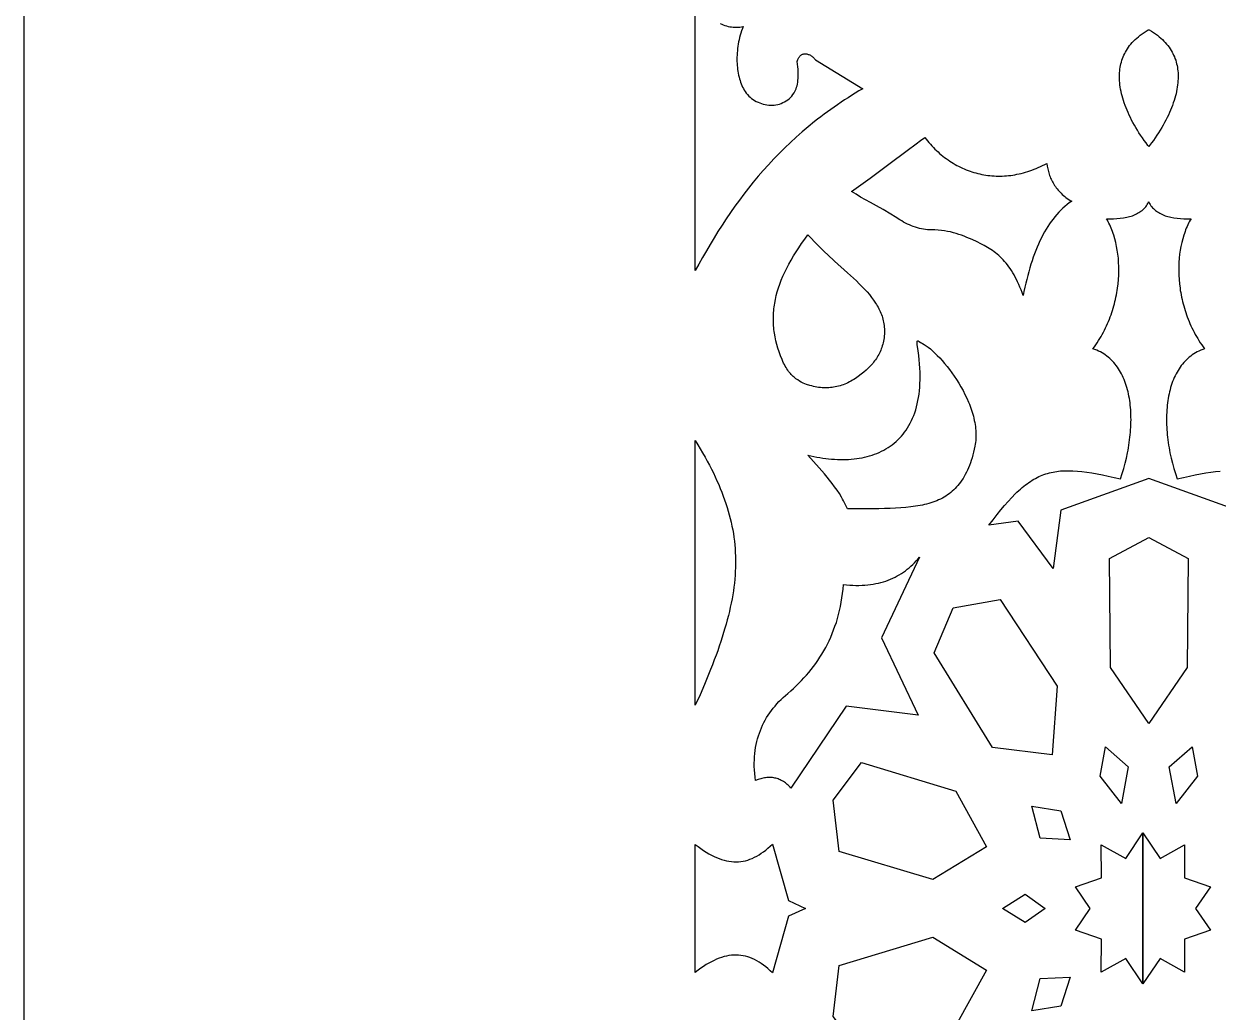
# Model space of a CAD drawing. Extents: x -575 to 575, y -425 to 425.
# Drawn here: x -575 to -468, y -9.3 to 79.3 of the extents above; entities that cross this region are included whole.
import ezdxf

# ---------------------------------------------------------------- set-up
doc = ezdxf.new("R2010")
doc.units = 0
doc.layers.add('LAYER_1', color=18, linetype='CONTINUOUS')

msp = doc.modelspace()

# ---------------------------------------------------------------- linework, layer by layer
at = {"layer": 'LAYER_1'}
for points in [[(-575, -425), (575, -425), (575, 425), (-575, 425)], [(-474.15, 78.75), (-473.96, 78.64), (-473.77, 78.52), (-473.59, 78.39), (-473.42, 78.27), (-473.26, 78.14), (-473.11, 78.01), (-472.97, 77.88), (-472.83, 77.75), (-472.71, 77.61), (-472.59, 77.48), (-472.48, 77.34), (-472.37, 77.2), (-472.28, 77.06), (-472.19, 76.91), (-472.1, 76.77), (-472.03, 76.63), (-471.96, 76.48), (-471.89, 76.33), (-471.84, 76.18), (-471.78, 76.03), (-471.74, 75.87), (-471.7, 75.72), (-471.66, 75.56), (-471.63, 75.4), (-471.61, 75.24), (-471.59, 75.07), (-471.57, 74.9), (-471.57, 74.73), (-471.56, 74.55), (-471.57, 74.37), (-471.58, 74.19), (-471.59, 74.01), (-471.61, 73.82), (-471.64, 73.63), (-471.67, 73.43), (-471.71, 73.23), (-471.75, 73.03), (-471.8, 72.83), (-471.86, 72.62), (-471.92, 72.42), (-471.99, 72.2), (-472.07, 71.99), (-472.15, 71.78), (-472.24, 71.56), (-472.33, 71.34), (-472.43, 71.12), (-472.54, 70.9), (-472.65, 70.67), (-472.77, 70.45), (-472.9, 70.22), (-473.03, 69.99), (-473.17, 69.77), (-473.31, 69.54), (-473.46, 69.31), (-473.62, 69.08), (-473.78, 68.85), (-473.95, 68.62), (-474.12, 68.39), (-474.19, 68.3), (-474.26, 68.39), (-474.43, 68.62), (-474.6, 68.85), (-474.76, 69.08), (-474.92, 69.31), (-475.07, 69.54), (-475.21, 69.77), (-475.35, 69.99), (-475.48, 70.22), (-475.61, 70.45), (-475.73, 70.67), (-475.84, 70.9), (-475.95, 71.12), (-476.05, 71.34), (-476.14, 71.56), (-476.23, 71.78), (-476.31, 71.99), (-476.39, 72.2), (-476.46, 72.42), (-476.52, 72.62), (-476.58, 72.83), (-476.63, 73.03), (-476.67, 73.23), (-476.71, 73.43), (-476.74, 73.63), (-476.77, 73.82), (-476.79, 74.01), (-476.81, 74.19), (-476.81, 74.37), (-476.82, 74.55), (-476.82, 74.73), (-476.81, 74.9), (-476.79, 75.07), (-476.78, 75.24), (-476.75, 75.4), (-476.72, 75.56), (-476.69, 75.72), (-476.64, 75.87), (-476.6, 76.03), (-476.55, 76.18), (-476.49, 76.33), (-476.42, 76.48), (-476.35, 76.63), (-476.28, 76.77), (-476.2, 76.91), (-476.11, 77.06), (-476.01, 77.2), (-475.91, 77.34), (-475.79, 77.48), (-475.67, 77.61), (-475.55, 77.75), (-475.41, 77.88), (-475.27, 78.01), (-475.12, 78.14), (-474.96, 78.27), (-474.79, 78.39), (-474.61, 78.52), (-474.43, 78.64), (-474.23, 78.75), (-474.19, 78.77)], [(-494.15, 68.95), (-494.02, 68.8), (-493.89, 68.65), (-493.76, 68.5), (-493.63, 68.35), (-493.49, 68.21), (-493.36, 68.07), (-493.22, 67.94), (-493.07, 67.81), (-492.93, 67.68), (-492.79, 67.56), (-492.64, 67.44), (-492.49, 67.32), (-492.34, 67.21), (-492.18, 67.1), (-492.03, 67), (-491.87, 66.9), (-491.71, 66.8), (-491.55, 66.7), (-491.39, 66.61), (-491.23, 66.53), (-491.06, 66.45), (-490.89, 66.37), (-490.73, 66.29), (-490.56, 66.22), (-490.39, 66.16), (-490.21, 66.09), (-490.04, 66.03), (-489.87, 65.98), (-489.69, 65.93), (-489.51, 65.88), (-489.33, 65.84), (-489.16, 65.8), (-488.98, 65.77), (-488.79, 65.74), (-488.61, 65.71), (-488.43, 65.69), (-488.25, 65.67), (-488.06, 65.66), (-487.88, 65.65), (-487.69, 65.65), (-487.5, 65.65), (-487.32, 65.65), (-487.13, 65.66), (-486.94, 65.67), (-486.75, 65.69), (-486.56, 65.71), (-486.37, 65.74), (-486.19, 65.77), (-486, 65.81), (-485.81, 65.85), (-485.62, 65.89), (-485.42, 65.94), (-485.23, 65.99), (-485.04, 66.05), (-484.85, 66.12), (-484.66, 66.18), (-484.47, 66.26), (-484.28, 66.33), (-484.09, 66.42), (-483.9, 66.5), (-483.71, 66.59), (-483.52, 66.69), (-483.34, 66.79), (-483.3, 66.54), (-483.25, 66.3), (-483.19, 66.06), (-483.16, 65.94), (-483.12, 65.82), (-483.08, 65.7), (-483.04, 65.59), (-482.99, 65.47), (-482.94, 65.36), (-482.89, 65.25), (-482.83, 65.14), (-482.77, 65.03), (-482.7, 64.92), (-482.63, 64.81), (-482.56, 64.71), (-482.48, 64.6), (-482.4, 64.5), (-482.32, 64.4), (-482.23, 64.3), (-482.14, 64.2), (-482.04, 64.11), (-481.94, 64.01), (-481.83, 63.92), (-481.72, 63.82), (-481.61, 63.73), (-481.49, 63.64), (-481.36, 63.56), (-481.23, 63.47), (-481.1, 63.39), (-481.31, 63.24), (-481.5, 63.09), (-481.7, 62.93), (-481.89, 62.77), (-482.07, 62.59), (-482.25, 62.41), (-482.43, 62.21), (-482.6, 62.01), (-482.77, 61.8), (-482.93, 61.58), (-483.09, 61.36), (-483.24, 61.13), (-483.39, 60.88), (-483.53, 60.64), (-483.67, 60.38), (-483.81, 60.11), (-483.94, 59.84), (-484.07, 59.56), (-484.19, 59.28), (-484.31, 58.98), (-484.43, 58.68), (-484.54, 58.38), (-484.65, 58.06), (-484.75, 57.74), (-484.85, 57.41), (-484.95, 57.08), (-485.04, 56.74), (-485.13, 56.39), (-485.22, 56.04), (-485.3, 55.68), (-485.38, 55.31), (-485.45, 54.94), (-485.54, 55.2), (-485.64, 55.46), (-485.74, 55.7), (-485.84, 55.94), (-485.94, 56.17), (-486.04, 56.38), (-486.15, 56.59), (-486.26, 56.8), (-486.38, 56.99), (-486.49, 57.17), (-486.61, 57.35), (-486.73, 57.52), (-486.85, 57.68), (-486.98, 57.84), (-487.11, 57.99), (-487.24, 58.13), (-487.37, 58.27), (-487.5, 58.4), (-487.64, 58.52), (-487.78, 58.64), (-487.92, 58.76), (-488.06, 58.86), (-488.2, 58.97), (-488.35, 59.07), (-488.49, 59.17), (-488.64, 59.26), (-488.94, 59.43), (-489.25, 59.59), (-489.57, 59.74), (-490.03, 59.95), (-490.5, 60.15), (-490.73, 60.25), (-490.97, 60.34), (-491.21, 60.42), (-491.45, 60.5), (-491.7, 60.57), (-491.96, 60.64), (-492.22, 60.69), (-492.49, 60.74), (-492.77, 60.78), (-493.06, 60.8), (-493.37, 60.82), (-493.68, 60.82), (-493.86, 60.83), (-494.03, 60.84), (-494.21, 60.86), (-494.39, 60.88), (-494.57, 60.92), (-494.75, 60.96), (-494.93, 61.01), (-495.11, 61.07), (-495.29, 61.13), (-495.46, 61.2), (-495.64, 61.27), (-495.82, 61.35), (-495.99, 61.44), (-496.16, 61.53), (-496.33, 61.63), (-496.49, 61.73), (-496.91, 61.99), (-497.3, 62.23), (-498, 62.64), (-498.6, 62.98), (-499.12, 63.27), (-499.59, 63.53), (-500.02, 63.77), (-500.42, 64.02), (-500.63, 64.15), (-500.83, 64.28), (-500.42, 64.56), (-500, 64.85), (-499.58, 65.15), (-499.17, 65.45), (-498.33, 66.08), (-497.5, 66.71), (-495.85, 67.95), (-495.05, 68.55), (-494.66, 68.83), (-494.27, 69.11)], [(-504.44, 60.07), (-504.14, 59.75), (-503.84, 59.45), (-503.54, 59.15), (-503.24, 58.86), (-502.94, 58.58), (-502.35, 58.03), (-501.2, 56.99), (-500.65, 56.49), (-500.39, 56.25), (-500.14, 56), (-499.9, 55.76), (-499.67, 55.51), (-499.44, 55.26), (-499.23, 55.02), (-499.03, 54.77), (-498.85, 54.52), (-498.68, 54.27), (-498.6, 54.14), (-498.52, 54.02), (-498.45, 53.89), (-498.38, 53.76), (-498.31, 53.63), (-498.25, 53.5), (-498.19, 53.36), (-498.14, 53.23), (-498.09, 53.09), (-498.05, 52.96), (-498.01, 52.82), (-497.98, 52.68), (-497.95, 52.54), (-497.92, 52.4), (-497.9, 52.25), (-497.89, 52.11), (-497.88, 51.96), (-497.88, 51.81), (-497.88, 51.64), (-497.88, 51.48), (-497.9, 51.32), (-497.91, 51.16), (-497.93, 51.01), (-497.96, 50.86), (-497.99, 50.71), (-498.03, 50.57), (-498.07, 50.43), (-498.11, 50.29), (-498.16, 50.16), (-498.21, 50.03), (-498.27, 49.9), (-498.33, 49.77), (-498.39, 49.65), (-498.46, 49.53), (-498.53, 49.41), (-498.6, 49.3), (-498.68, 49.19), (-498.76, 49.08), (-498.85, 48.97), (-498.93, 48.86), (-499.12, 48.65), (-499.31, 48.45), (-499.52, 48.26), (-499.73, 48.07), (-499.95, 47.89), (-500.22, 47.69), (-500.35, 47.59), (-500.48, 47.51), (-500.61, 47.42), (-500.75, 47.34), (-500.88, 47.26), (-501.02, 47.19), (-501.16, 47.12), (-501.29, 47.06), (-501.43, 47), (-501.57, 46.95), (-501.71, 46.9), (-501.85, 46.85), (-501.99, 46.81), (-502.14, 46.78), (-502.28, 46.75), (-502.43, 46.72), (-502.57, 46.7), (-502.72, 46.69), (-502.87, 46.67), (-503.02, 46.67), (-503.17, 46.67), (-503.32, 46.67), (-503.47, 46.68), (-503.62, 46.69), (-503.78, 46.71), (-503.93, 46.74), (-504.09, 46.77), (-504.25, 46.8), (-504.4, 46.84), (-504.56, 46.89), (-504.86, 46.98), (-505.01, 47.04), (-505.17, 47.1), (-505.33, 47.18), (-505.49, 47.26), (-505.65, 47.37), (-505.82, 47.48), (-505.98, 47.62), (-506.06, 47.69), (-506.15, 47.77), (-506.23, 47.85), (-506.31, 47.94), (-506.39, 48.04), (-506.47, 48.14), (-506.54, 48.25), (-506.62, 48.37), (-506.7, 48.49), (-506.77, 48.61), (-506.84, 48.75), (-506.92, 48.89), (-506.99, 49.04), (-507.05, 49.2), (-507.19, 49.54), (-507.31, 49.88), (-507.42, 50.22), (-507.52, 50.56), (-507.61, 50.89), (-507.68, 51.23), (-507.73, 51.56), (-507.76, 51.73), (-507.78, 51.9), (-507.8, 52.07), (-507.81, 52.23), (-507.82, 52.4), (-507.83, 52.57), (-507.83, 52.74), (-507.83, 52.9), (-507.83, 53.07), (-507.82, 53.24), (-507.81, 53.41), (-507.8, 53.58), (-507.78, 53.75), (-507.76, 53.92), (-507.74, 54.08), (-507.71, 54.25), (-507.65, 54.6), (-507.57, 54.94), (-507.48, 55.28), (-507.37, 55.63), (-507.25, 55.97), (-507.12, 56.33), (-506.98, 56.68), (-506.81, 57.03), (-506.64, 57.39), (-506.45, 57.75), (-506.25, 58.12), (-506.03, 58.49), (-505.8, 58.86), (-505.55, 59.23), (-505.3, 59.61), (-505.02, 60), (-504.73, 60.39)], [(-494.86, 50.87), (-494.82, 50.85), (-494.77, 50.82), (-494.64, 50.74), (-494.56, 50.69), (-494.48, 50.64), (-494.31, 50.55), (-494.14, 50.44), (-493.95, 50.3), (-493.76, 50.15), (-493.56, 49.97), (-493.35, 49.78), (-493.14, 49.58), (-492.92, 49.35), (-492.71, 49.11), (-492.49, 48.86), (-492.27, 48.59), (-492.05, 48.31), (-491.83, 48.02), (-491.62, 47.72), (-491.42, 47.41), (-491.21, 47.09), (-491.02, 46.76), (-490.83, 46.42), (-490.66, 46.08), (-490.49, 45.73), (-490.34, 45.38), (-490.27, 45.2), (-490.2, 45.02), (-490.13, 44.84), (-490.07, 44.66), (-490.01, 44.48), (-489.96, 44.3), (-489.91, 44.12), (-489.87, 43.94), (-489.83, 43.75), (-489.79, 43.57), (-489.76, 43.39), (-489.73, 43.21), (-489.71, 43.03), (-489.7, 42.85), (-489.68, 42.67), (-489.68, 42.49), (-489.68, 42.31), (-489.69, 42.14), (-489.7, 41.96), (-489.72, 41.78), (-489.74, 41.61), (-489.78, 41.44), (-489.83, 41.16), (-489.9, 40.9), (-489.96, 40.65), (-490.03, 40.4), (-490.1, 40.16), (-490.18, 39.93), (-490.26, 39.71), (-490.35, 39.5), (-490.44, 39.29), (-490.53, 39.1), (-490.63, 38.91), (-490.73, 38.72), (-490.83, 38.55), (-490.94, 38.38), (-491.05, 38.22), (-491.17, 38.07), (-491.29, 37.92), (-491.41, 37.78), (-491.54, 37.65), (-491.67, 37.52), (-491.8, 37.4), (-491.94, 37.28), (-492.09, 37.17), (-492.23, 37.07), (-492.38, 36.97), (-492.54, 36.88), (-492.69, 36.79), (-492.86, 36.7), (-493.02, 36.63), (-493.19, 36.55), (-493.36, 36.49), (-493.54, 36.42), (-493.72, 36.36), (-493.91, 36.31), (-494.1, 36.25), (-494.29, 36.21), (-494.48, 36.16), (-494.68, 36.12), (-495.09, 36.05), (-495.52, 35.99), (-495.96, 35.94), (-496.42, 35.91), (-496.89, 35.88), (-497.38, 35.86), (-497.88, 35.84), (-498.39, 35.83), (-498.93, 35.83), (-501.2, 35.82), (-501.28, 36), (-501.37, 36.18), (-501.45, 36.36), (-501.54, 36.53), (-501.63, 36.7), (-501.73, 36.86), (-501.92, 37.18), (-502.13, 37.5), (-502.34, 37.8), (-502.56, 38.09), (-502.79, 38.38), (-503.02, 38.67), (-503.25, 38.95), (-503.74, 39.5), (-504.23, 40.06), (-504.73, 40.63), (-504.47, 40.56), (-504.2, 40.51), (-503.93, 40.45), (-503.67, 40.41), (-503.4, 40.37), (-503.14, 40.33), (-502.88, 40.3), (-502.62, 40.28), (-502.36, 40.26), (-502.1, 40.24), (-501.85, 40.24), (-501.59, 40.24), (-501.34, 40.24), (-501.09, 40.25), (-500.85, 40.27), (-500.6, 40.29), (-500.36, 40.32), (-500.13, 40.36), (-499.89, 40.4), (-499.66, 40.45), (-499.43, 40.5), (-499.21, 40.57), (-498.99, 40.64), (-498.77, 40.71), (-498.56, 40.79), (-498.35, 40.88), (-498.14, 40.98), (-497.94, 41.08), (-497.75, 41.19), (-497.56, 41.31), (-497.37, 41.43), (-497.19, 41.56), (-497.01, 41.7), (-496.84, 41.85), (-496.68, 42), (-496.52, 42.16), (-496.36, 42.33), (-496.21, 42.51), (-496.07, 42.69), (-495.93, 42.88), (-495.8, 43.08), (-495.68, 43.29), (-495.56, 43.5), (-495.45, 43.73), (-495.35, 43.96), (-495.25, 44.2), (-495.16, 44.44), (-495.08, 44.7), (-495.01, 44.96), (-494.94, 45.24), (-494.88, 45.52), (-494.83, 45.81), (-494.78, 46.11), (-494.75, 46.41), (-494.72, 46.73), (-494.7, 47.05), (-494.69, 47.39), (-494.69, 47.73), (-494.69, 48.08), (-494.71, 48.44), (-494.74, 48.81), (-494.77, 49.19), (-494.81, 49.57), (-494.87, 49.97), (-494.92, 50.37), (-494.94, 50.52), (-494.95, 50.64), (-494.95, 50.74), (-494.95, 50.8), (-494.94, 50.85), (-494.93, 50.86), (-494.92, 50.87), (-494.91, 50.88), (-494.89, 50.88)], [(-514.6, 41.57), (-514.38, 41.19), (-514.17, 40.83), (-513.96, 40.46), (-513.76, 40.1), (-513.57, 39.74), (-513.39, 39.39), (-513.21, 39.04), (-513.05, 38.69), (-512.89, 38.34), (-512.73, 37.99), (-512.59, 37.65), (-512.45, 37.3), (-512.32, 36.96), (-512.2, 36.62), (-512.08, 36.29), (-511.97, 35.95), (-511.87, 35.61), (-511.78, 35.28), (-511.7, 34.94), (-511.62, 34.61), (-511.55, 34.27), (-511.48, 33.94), (-511.42, 33.6), (-511.37, 33.27), (-511.33, 32.93), (-511.3, 32.6), (-511.27, 32.26), (-511.25, 31.92), (-511.23, 31.58), (-511.23, 31.24), (-511.23, 30.9), (-511.23, 30.56), (-511.25, 30.21), (-511.27, 29.87), (-511.3, 29.52), (-511.33, 29.17), (-511.37, 28.81), (-511.42, 28.46), (-511.48, 28.1), (-511.54, 27.74), (-511.61, 27.37), (-511.69, 27), (-511.77, 26.63), (-511.86, 26.26), (-511.96, 25.88), (-512.06, 25.49), (-512.17, 25.11), (-512.29, 24.72), (-512.41, 24.32), (-512.54, 23.92), (-512.68, 23.51), (-512.82, 23.1), (-512.97, 22.69), (-513.13, 22.27), (-513.29, 21.84), (-513.46, 21.41), (-513.64, 20.97), (-513.82, 20.53), (-514.01, 20.08), (-514.4, 19.16), (-514.83, 18.22), (-514.83, 41.94)], [(-470.66, 31.36), (-470.76, 21.6), (-474.19, 16.58), (-477.62, 21.6), (-477.72, 31.36), (-474.19, 33.25)], [(-498.15, 24.27), (-494.86, 17.32), (-501.32, 18.14), (-506.26, 10.78), (-506.34, 10.87), (-506.42, 10.96), (-506.51, 11.04), (-506.59, 11.11), (-506.68, 11.19), (-506.76, 11.26), (-506.85, 11.32), (-506.94, 11.38), (-507.03, 11.43), (-507.12, 11.48), (-507.22, 11.53), (-507.31, 11.57), (-507.4, 11.61), (-507.5, 11.64), (-507.6, 11.67), (-507.7, 11.69), (-507.8, 11.71), (-507.9, 11.73), (-508, 11.74), (-508.1, 11.74), (-508.21, 11.74), (-508.31, 11.74), (-508.42, 11.73), (-508.53, 11.72), (-508.64, 11.7), (-508.75, 11.68), (-508.86, 11.66), (-508.97, 11.63), (-509.2, 11.55), (-509.44, 11.46), (-509.47, 11.78), (-509.5, 12.1), (-509.52, 12.41), (-509.54, 12.72), (-509.54, 13.02), (-509.53, 13.31), (-509.52, 13.6), (-509.49, 13.88), (-509.46, 14.16), (-509.42, 14.43), (-509.37, 14.7), (-509.32, 14.96), (-509.25, 15.21), (-509.18, 15.47), (-509.09, 15.71), (-509, 15.96), (-508.91, 16.19), (-508.8, 16.43), (-508.69, 16.66), (-508.57, 16.88), (-508.44, 17.1), (-508.3, 17.32), (-508.16, 17.53), (-508.01, 17.74), (-507.85, 17.94), (-507.68, 18.14), (-507.51, 18.34), (-507.33, 18.54), (-507.14, 18.73), (-506.95, 18.91), (-506.74, 19.1), (-506.54, 19.28), (-506.28, 19.5), (-506.03, 19.72), (-505.79, 19.95), (-505.55, 20.18), (-505.31, 20.42), (-505.09, 20.66), (-504.86, 20.91), (-504.65, 21.16), (-504.44, 21.42), (-504.23, 21.69), (-504.03, 21.95), (-503.84, 22.23), (-503.66, 22.51), (-503.48, 22.79), (-503.31, 23.08), (-503.14, 23.38), (-502.98, 23.68), (-502.83, 23.99), (-502.69, 24.31), (-502.56, 24.63), (-502.43, 24.96), (-502.31, 25.3), (-502.19, 25.64), (-502.09, 25.99), (-501.99, 26.34), (-501.91, 26.71), (-501.83, 27.08), (-501.75, 27.45), (-501.69, 27.84), (-501.64, 28.23), (-501.59, 28.63), (-501.56, 29.04), (-501.27, 29.01), (-500.98, 28.99), (-500.7, 28.97), (-500.43, 28.96), (-500.16, 28.96), (-499.89, 28.97), (-499.64, 28.99), (-499.38, 29.01), (-499.14, 29.04), (-498.89, 29.07), (-498.66, 29.12), (-498.42, 29.16), (-498.19, 29.22), (-497.97, 29.28), (-497.75, 29.35), (-497.54, 29.43), (-497.33, 29.51), (-497.13, 29.6), (-496.93, 29.7), (-496.74, 29.8), (-496.55, 29.91), (-496.36, 30.03), (-496.18, 30.15), (-496, 30.27), (-495.83, 30.41), (-495.66, 30.54), (-495.5, 30.69), (-495.34, 30.84), (-495.18, 30.99), (-495.03, 31.16), (-494.88, 31.32), (-494.74, 31.49)], [(-482.39, 19.93), (-482.85, 13.78), (-488.2, 14.42), (-493.42, 22.9), (-491.72, 26.94), (-487.52, 27.7)], [(-476.03, 12.7), (-476.63, 9.42), (-478.56, 11.85), (-478.08, 14.5)], [(-469.83, 11.85), (-471.75, 9.42), (-472.36, 12.7), (-470.3, 14.5)], [(-491.48, 10.5), (-488.72, 5.53), (-493.54, 2.58), (-501.94, 5.11), (-502.48, 9.69), (-499.93, 13.07)], [(-482.08, 8.76), (-481.22, 6.15), (-483.91, 6.29), (-484.68, 9.17)], [(-474.72, 6.77), (-474.72, -6.77), (-476.26, -4.5), (-478.45, -5.71), (-478.44, -2.75), (-480.76, -1.95), (-479.44, 0), (-480.76, 1.95), (-478.44, 2.75), (-478.45, 5.71), (-476.26, 4.49)], [(-473.17, 4.49), (-470.98, 5.71), (-470.99, 2.75), (-468.67, 1.95), (-469.99, 0), (-468.67, -1.95), (-470.99, -2.75), (-470.98, -5.71), (-473.17, -4.5), (-474.71, -6.77), (-474.71, 6.77)], [(-506.49, 0.7), (-504.96, 0), (-506.49, -0.7), (-507.92, -5.76), (-508.12, -5.58), (-508.32, -5.4), (-508.52, -5.23), (-508.72, -5.08), (-508.92, -4.94), (-509.12, -4.81), (-509.32, -4.69), (-509.53, -4.59), (-509.73, -4.49), (-509.93, -4.41), (-510.13, -4.34), (-510.34, -4.29), (-510.54, -4.24), (-510.75, -4.21), (-510.96, -4.19), (-511.17, -4.18), (-511.38, -4.18), (-511.6, -4.2), (-511.81, -4.23), (-512.03, -4.27), (-512.25, -4.32), (-512.47, -4.39), (-512.69, -4.47), (-512.92, -4.56), (-513.15, -4.66), (-513.38, -4.78), (-513.61, -4.9), (-513.85, -5.04), (-514.09, -5.2), (-514.33, -5.36), (-514.58, -5.54), (-514.83, -5.73), (-514.83, -0.03), (-514.83, 0), (-514.83, 0.03), (-514.83, 5.73), (-514.58, 5.54), (-514.33, 5.36), (-514.09, 5.2), (-513.85, 5.04), (-513.61, 4.9), (-513.38, 4.77), (-513.15, 4.66), (-512.92, 4.56), (-512.69, 4.47), (-512.47, 4.39), (-512.25, 4.32), (-512.03, 4.27), (-511.81, 4.23), (-511.6, 4.2), (-511.38, 4.18), (-511.17, 4.18), (-510.96, 4.19), (-510.75, 4.21), (-510.54, 4.24), (-510.34, 4.28), (-510.13, 4.34), (-509.93, 4.41), (-509.73, 4.49), (-509.53, 4.58), (-509.32, 4.69), (-509.12, 4.81), (-508.92, 4.94), (-508.72, 5.08), (-508.52, 5.23), (-508.32, 5.4), (-508.12, 5.57), (-507.92, 5.76)], [(-483.47, 0), (-485.26, -1.27), (-487.29, 0), (-485.26, 1.27)], [(-488.72, -5.54), (-491.48, -10.5), (-499.93, -13.07), (-502.48, -9.69), (-501.94, -5.12), (-493.54, -2.58)], [(-482.08, -8.76), (-484.68, -9.17), (-483.91, -6.29), (-481.22, -6.15)]]:
    msp.add_lwpolyline(points, close=True, dxfattribs=at)
for points in [[(-512.6, 79.32), (-512.46, 79.26), (-512.32, 79.21), (-512.18, 79.16), (-512.03, 79.11), (-511.89, 79.07), (-511.74, 79.04), (-511.59, 79.02), (-511.44, 79), (-511.3, 78.99), (-511.15, 78.99), (-510.99, 79), (-510.84, 79.01), (-510.69, 79.03), (-510.54, 79.06), (-510.61, 78.87), (-510.68, 78.67), (-510.75, 78.47), (-510.8, 78.27), (-510.86, 78.07), (-510.91, 77.87), (-510.95, 77.67), (-510.98, 77.47), (-511.02, 77.28), (-511.04, 77.08), (-511.06, 76.89), (-511.08, 76.69), (-511.09, 76.5), (-511.1, 76.31), (-511.1, 76.12), (-511.1, 75.93), (-511.09, 75.75), (-511.08, 75.57), (-511.06, 75.39), (-511.04, 75.21), (-511.01, 75.04), (-510.98, 74.87), (-510.95, 74.7), (-510.91, 74.53), (-510.86, 74.37), (-510.82, 74.22), (-510.77, 74.06), (-510.71, 73.91), (-510.65, 73.77), (-510.59, 73.63), (-510.52, 73.49), (-510.45, 73.36), (-510.36, 73.22), (-510.26, 73.08), (-510.15, 72.95), (-510.03, 72.82), (-509.91, 72.71), (-509.78, 72.6), (-509.65, 72.5), (-509.51, 72.41), (-509.36, 72.33), (-509.21, 72.26), (-509.06, 72.2), (-508.9, 72.14), (-508.74, 72.1), (-508.58, 72.06), (-508.42, 72.03), (-508.25, 72.01), (-508.09, 72.01), (-507.92, 72.01), (-507.76, 72.02), (-507.6, 72.04), (-507.44, 72.07), (-507.28, 72.11), (-507.13, 72.16), (-506.98, 72.23), (-506.83, 72.3), (-506.69, 72.38), (-506.55, 72.47), (-506.42, 72.58), (-506.3, 72.69), (-506.18, 72.82), (-506.08, 72.96), (-505.98, 73.11), (-505.91, 73.22), (-505.85, 73.34), (-505.8, 73.47), (-505.75, 73.61), (-505.71, 73.75), (-505.68, 73.9), (-505.65, 74.07), (-505.63, 74.24), (-505.61, 74.41), (-505.6, 74.6), (-505.6, 74.8), (-505.61, 75), (-505.62, 75.22), (-505.63, 75.45), (-505.66, 75.68), (-505.69, 75.93), (-505.67, 76.01), (-505.64, 76.09), (-505.61, 76.16), (-505.58, 76.23), (-505.54, 76.29), (-505.5, 76.35), (-505.46, 76.4), (-505.42, 76.44), (-505.37, 76.48), (-505.32, 76.52), (-505.27, 76.55), (-505.22, 76.57), (-505.17, 76.59), (-505.11, 76.6), (-505.05, 76.61), (-505, 76.62), (-504.94, 76.61), (-504.88, 76.61), (-504.82, 76.6), (-504.76, 76.58), (-504.7, 76.56), (-504.64, 76.54), (-504.58, 76.51), (-504.51, 76.48), (-504.45, 76.44), (-504.4, 76.4), (-504.34, 76.35), (-504.28, 76.3), (-504.22, 76.25), (-504.17, 76.19), (-504.11, 76.13), (-504.06, 76.06), (-499.83, 73.47), (-500.16, 73.28), (-500.49, 73.08), (-500.82, 72.88), (-501.14, 72.67), (-501.46, 72.47), (-501.77, 72.26), (-502.08, 72.05), (-502.39, 71.84), (-502.69, 71.63), (-502.99, 71.41), (-503.29, 71.19), (-503.58, 70.97), (-503.87, 70.75), (-504.15, 70.53), (-504.71, 70.07), (-505.26, 69.61), (-505.79, 69.14), (-506.31, 68.66), (-506.82, 68.17), (-507.32, 67.68), (-507.8, 67.18), (-508.28, 66.67), (-508.74, 66.16), (-509.19, 65.64), (-509.63, 65.11), (-510.06, 64.58), (-510.48, 64.04), (-510.88, 63.5), (-511.28, 62.94), (-511.68, 62.39), (-512.06, 61.83), (-512.43, 61.26), (-512.8, 60.69), (-513.15, 60.11), (-513.5, 59.53), (-513.84, 58.95), (-514.18, 58.36), (-514.51, 57.76), (-514.83, 57.17), (-514.83, 81.05)], [(-466.3, 35.69), (-474.19, 38.53), (-482.08, 35.69), (-482.75, 30.48), (-485.89, 34.71), (-488.51, 34.36), (-488.14, 34.84), (-487.78, 35.3), (-487.44, 35.72), (-487.11, 36.12), (-486.78, 36.49), (-486.46, 36.84), (-486.15, 37.15), (-486, 37.3), (-485.84, 37.45), (-485.69, 37.58), (-485.54, 37.72), (-485.39, 37.84), (-485.24, 37.96), (-485.09, 38.07), (-484.94, 38.18), (-484.79, 38.28), (-484.64, 38.38), (-484.49, 38.47), (-484.34, 38.55), (-484.19, 38.63), (-484.04, 38.71), (-483.88, 38.78), (-483.73, 38.84), (-483.58, 38.9), (-483.42, 38.95), (-483.26, 39), (-483.1, 39.05), (-482.94, 39.09), (-482.77, 39.12), (-482.61, 39.15), (-482.44, 39.18), (-482.27, 39.2), (-482.1, 39.22), (-481.92, 39.23), (-481.74, 39.24), (-481.56, 39.24), (-481.37, 39.24), (-480.99, 39.23), (-480.59, 39.2), (-480.18, 39.16), (-479.75, 39.11), (-479.3, 39.04), (-478.83, 38.96), (-478.34, 38.86), (-477.83, 38.76), (-477.29, 38.64), (-476.73, 38.52), (-476.58, 38.98), (-476.44, 39.44), (-476.31, 39.91), (-476.2, 40.37), (-476.1, 40.84), (-476.05, 41.07), (-476.01, 41.3), (-475.97, 41.53), (-475.94, 41.77), (-475.91, 42), (-475.88, 42.23), (-475.85, 42.46), (-475.83, 42.69), (-475.82, 42.91), (-475.8, 43.14), (-475.79, 43.36), (-475.79, 43.59), (-475.78, 43.81), (-475.79, 44.03), (-475.79, 44.25), (-475.8, 44.47), (-475.81, 44.68), (-475.83, 44.89), (-475.85, 45.1), (-475.87, 45.31), (-475.9, 45.52), (-475.93, 45.72), (-475.97, 45.92), (-476.01, 46.12), (-476.05, 46.31), (-476.1, 46.5), (-476.15, 46.69), (-476.21, 46.88), (-476.27, 47.06), (-476.34, 47.24), (-476.4, 47.41), (-476.48, 47.58), (-476.55, 47.75), (-476.64, 47.91), (-476.72, 48.07), (-476.81, 48.22), (-476.9, 48.37), (-477, 48.52), (-477.11, 48.66), (-477.21, 48.8), (-477.32, 48.93), (-477.44, 49.06), (-477.56, 49.18), (-477.69, 49.3), (-477.82, 49.41), (-477.95, 49.51), (-478.09, 49.61), (-478.23, 49.71), (-478.38, 49.8), (-478.53, 49.88), (-478.69, 49.96), (-478.85, 50.03), (-479.02, 50.1), (-479.19, 50.16), (-479.06, 50.34), (-478.93, 50.52), (-478.81, 50.71), (-478.69, 50.9), (-478.58, 51.08), (-478.47, 51.27), (-478.36, 51.46), (-478.26, 51.65), (-478.16, 51.85), (-478.06, 52.04), (-477.97, 52.23), (-477.89, 52.43), (-477.8, 52.62), (-477.72, 52.82), (-477.65, 53.02), (-477.57, 53.22), (-477.51, 53.41), (-477.44, 53.61), (-477.38, 53.81), (-477.32, 54.01), (-477.27, 54.21), (-477.22, 54.41), (-477.17, 54.6), (-477.13, 54.8), (-477.09, 55), (-477.05, 55.2), (-477.02, 55.4), (-476.99, 55.6), (-476.94, 55.99), (-476.9, 56.38), (-476.88, 56.77), (-476.87, 57.15), (-476.87, 57.53), (-476.89, 57.91), (-476.91, 58.28), (-476.95, 58.64), (-477.01, 59), (-477.07, 59.35), (-477.15, 59.69), (-477.23, 60.03), (-477.33, 60.35), (-477.38, 60.51), (-477.44, 60.67), (-477.5, 60.82), (-477.56, 60.98), (-477.62, 61.13), (-477.69, 61.27), (-477.76, 61.42), (-477.83, 61.56), (-477.9, 61.69), (-477.98, 61.83), (-477.66, 61.82), (-477.34, 61.82), (-477.04, 61.84), (-476.74, 61.87), (-476.45, 61.91), (-476.17, 61.96), (-476.04, 61.99), (-475.91, 62.02), (-475.78, 62.06), (-475.66, 62.1), (-475.54, 62.15), (-475.42, 62.2), (-475.3, 62.25), (-475.19, 62.31), (-475.09, 62.37), (-474.98, 62.43), (-474.89, 62.5), (-474.79, 62.57), (-474.7, 62.65), (-474.61, 62.73), (-474.53, 62.81), (-474.46, 62.9), (-474.38, 62.99), (-474.32, 63.09), (-474.26, 63.19), (-474.2, 63.3), (-474.2, 63.33), (-474.19, 63.31), (-474.18, 63.33), (-474.18, 63.3), (-474.13, 63.19), (-474.06, 63.09), (-474, 62.99), (-473.93, 62.9), (-473.85, 62.81), (-473.77, 62.73), (-473.68, 62.65), (-473.59, 62.57), (-473.5, 62.5), (-473.4, 62.43), (-473.3, 62.37), (-473.19, 62.31), (-473.08, 62.25), (-472.96, 62.2), (-472.85, 62.15), (-472.73, 62.1), (-472.6, 62.06), (-472.47, 62.02), (-472.34, 61.99), (-472.21, 61.96), (-471.93, 61.91), (-471.64, 61.87), (-471.35, 61.84), (-471.04, 61.82), (-470.73, 61.82), (-470.4, 61.83), (-470.48, 61.69), (-470.56, 61.56), (-470.63, 61.42), (-470.7, 61.27), (-470.76, 61.13), (-470.83, 60.98), (-470.89, 60.82), (-470.94, 60.67), (-471, 60.51), (-471.05, 60.35), (-471.15, 60.03), (-471.24, 59.69), (-471.31, 59.35), (-471.38, 59), (-471.43, 58.64), (-471.47, 58.28), (-471.5, 57.91), (-471.51, 57.53), (-471.51, 57.15), (-471.5, 56.77), (-471.48, 56.38), (-471.44, 55.99), (-471.39, 55.6), (-471.37, 55.4), (-471.33, 55.2), (-471.3, 55), (-471.26, 54.8), (-471.21, 54.6), (-471.16, 54.41), (-471.11, 54.21), (-471.06, 54.01), (-471, 53.81), (-470.94, 53.61), (-470.88, 53.41), (-470.81, 53.22), (-470.74, 53.02), (-470.66, 52.82), (-470.58, 52.62), (-470.5, 52.43), (-470.41, 52.23), (-470.32, 52.04), (-470.22, 51.85), (-470.12, 51.65), (-470.02, 51.46), (-469.91, 51.27), (-469.8, 51.08), (-469.69, 50.9), (-469.57, 50.71), (-469.45, 50.52), (-469.32, 50.34), (-469.19, 50.16), (-469.36, 50.1), (-469.53, 50.03), (-469.69, 49.96), (-469.85, 49.88), (-470, 49.8), (-470.15, 49.71), (-470.29, 49.61), (-470.43, 49.51), (-470.57, 49.41), (-470.7, 49.3), (-470.82, 49.18), (-470.94, 49.06), (-471.06, 48.93), (-471.17, 48.8), (-471.28, 48.66), (-471.38, 48.52), (-471.48, 48.37), (-471.57, 48.22), (-471.66, 48.07), (-471.75, 47.91), (-471.83, 47.75), (-471.91, 47.58), (-471.98, 47.41), (-472.05, 47.24), (-472.11, 47.06), (-472.17, 46.88), (-472.23, 46.69), (-472.28, 46.5), (-472.33, 46.31), (-472.37, 46.12), (-472.41, 45.92), (-472.45, 45.72), (-472.48, 45.52), (-472.51, 45.31), (-472.53, 45.1), (-472.55, 44.89), (-472.57, 44.68), (-472.58, 44.47), (-472.59, 44.25), (-472.6, 44.03), (-472.6, 43.81), (-472.6, 43.59), (-472.59, 43.36), (-472.58, 43.14), (-472.57, 42.91), (-472.55, 42.69), (-472.53, 42.46), (-472.5, 42.23), (-472.48, 42), (-472.45, 41.77), (-472.41, 41.53), (-472.37, 41.3), (-472.33, 41.07), (-472.29, 40.84), (-472.19, 40.37), (-472.07, 39.91), (-471.95, 39.44), (-471.81, 38.98), (-471.65, 38.52), (-471.09, 38.64), (-470.55, 38.76), (-470.04, 38.86), (-469.55, 38.96), (-469.08, 39.04), (-468.63, 39.11), (-468.2, 39.16), (-467.79, 39.2)]]:
    msp.add_lwpolyline(points, dxfattribs=at)

doc.saveas('drawing.dxf')
